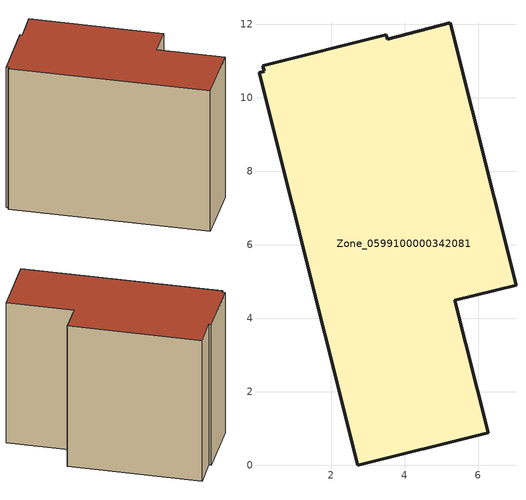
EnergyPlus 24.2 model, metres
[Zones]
Zone_0599100000342081
 floor ground (C_G): 3.53,11.6 5.25,12.05 7.03,4.9 5.37,4.49 6.27,0.89 2.72,0 0.04,10.68 0.18,10.72 0.14,10.87 3.5,11.72 z0
 wall outside (C_F): 0.04,10.68 2.72,0 6.27,0.89 5.37,4.49 7.03,4.9 5.25,12.05 3.53,11.6 3.5,11.72 0.14,10.87 0.18,10.72 0.04,10.68 z0:8.65
 roof outside (C_R): 0.14,10.87 0.18,10.72 0.04,10.68 2.72,0 6.27,0.89 5.37,4.49 7.03,4.9 5.25,12.05 3.53,11.6 3.5,11.72 z8.65
[BUILDING]
Pand.0599100000342081: North Axis=0; Terrain=City; Loads Convergence Tolerance Value=0.04; Temperature Convergence Tolerance Value=0.4; Solar Distribution=FullExterior; Maximum Number of Warmup Days=25; Minimum Number of Warmup Days=1
[Site:Location]
Rotterdam.The.Hague.AP_ZH_NLD Design_Conditions: Latitude=51.96; Longitude=4.45; Time Zone=1; Elevation=-4.5
[SITE:GROUNDTEMPERATURE:BUILDINGSURFACE]
18, 18, 18, 18, 18, 18, 18, 18, 18, 18, 18, 18
[MATERIAL] Thermal Absorptance=0.9; Solar Absorptance=0.7; Visible Absorptance=0.7
Name | Roughness | Thickness | Conductivity | Density | Specific Heat
G.TC.1992-2005 | MediumSmooth | 0.15 | 0.06 | 540 | 1210
F.TC.1992-2005 | Rough | 0.3 | 0.12 | 1920 | 840
R.TC.1992-2005 | MediumRough | 0.2 | 0.08 | 1500 | 1000
[CONSTRUCTION]
C_G: G.TC.1992-2005
C_F: F.TC.1992-2005
C_R: R.TC.1992-2005
[ZONE]
Zone_0599100000342081: Type=1; Multiplier=1; Ceiling Height=Autocalculate; Volume=Autocalculate; Floor Area=autocalculate; Part of Total Floor Area=Yes
[ZONEINFILTRATION:DESIGNFLOWRATE]
Infil_Zone_0599100000342081: Zone or ZoneList or Space or SpaceList=Zone_0599100000342081; Schedule=AlwaysOn; Design Flow Rate Calculation Method=Flow/Area; Flow Rate per Floor Area=0.0015; Constant Term Coefficient=1; Temperature Term Coefficient=0; Velocity Term Coefficient=0; Velocity Squared Term Coefficient=0
[HVACTEMPLATE:ZONE:IDEALLOADSAIRSYSTEM]
Zone_0599100000342081: Maximum Heating Supply Air Temperature=50; Minimum Cooling Supply Air Temperature=13; Maximum Heating Supply Air Humidity Ratio=0.0156; Minimum Cooling Supply Air Humidity Ratio=0.0077; Heating Limit=NoLimit; Cooling Limit=NoLimit; Dehumidification Control Type=ConstantSensibleHeatRatio; Cooling Sensible Heat Ratio=0.7; Dehumidification Setpoint=60; Humidification Control Type=None; Humidification Setpoint=30; Outdoor Air Method=None; Outdoor Air Flow Rate per Person=0.00944; Outdoor Air Flow Rate per Zone Floor Area=0; Outdoor Air Flow Rate per Zone=0; Demand Controlled Ventilation Type=None; Outdoor Air Economizer Type=NoEconomizer; Heat Recovery Type=None; Sensible Heat Recovery Effectiveness=0.7; Latent Heat Recovery Effectiveness=0.65
[ZONECONTROL:THERMOSTAT]
ThermostatControl_Zone_0599100000342081: Zone or ZoneList=Zone_0599100000342081; Control Type Schedule=DualSetpointControlType; Control 1=Thermostat_Zone_0599100000342081; Temperature Difference Between Cutout And Setpoint=0
[THERMOSTATSETPOINT:DUALSETPOINT]
Thermostat_Zone_0599100000342081: Heating Setpoint Temperature Schedule=HeatingSetpoint_Zone_0599100000342081; Cooling Setpoint Temperature Schedule=CoolingSetpoint_Zone_0599100000342081
[SCHEDULE:COMPACT]
HeatingSetpoint_Zone_0599100000342081: Through: 12/31, For: AllDays, Until: 24:00, 21
CoolingSetpoint_Zone_0599100000342081: Through: 12/31, For: AllDays, Until: 24:00, 24
DualSetpointControlType: Through: 12/31, For: AllDays, Until: 24:00, 4
AlwaysOn: Through: 12/31, For: AllDays, Until: 24:00, 1
